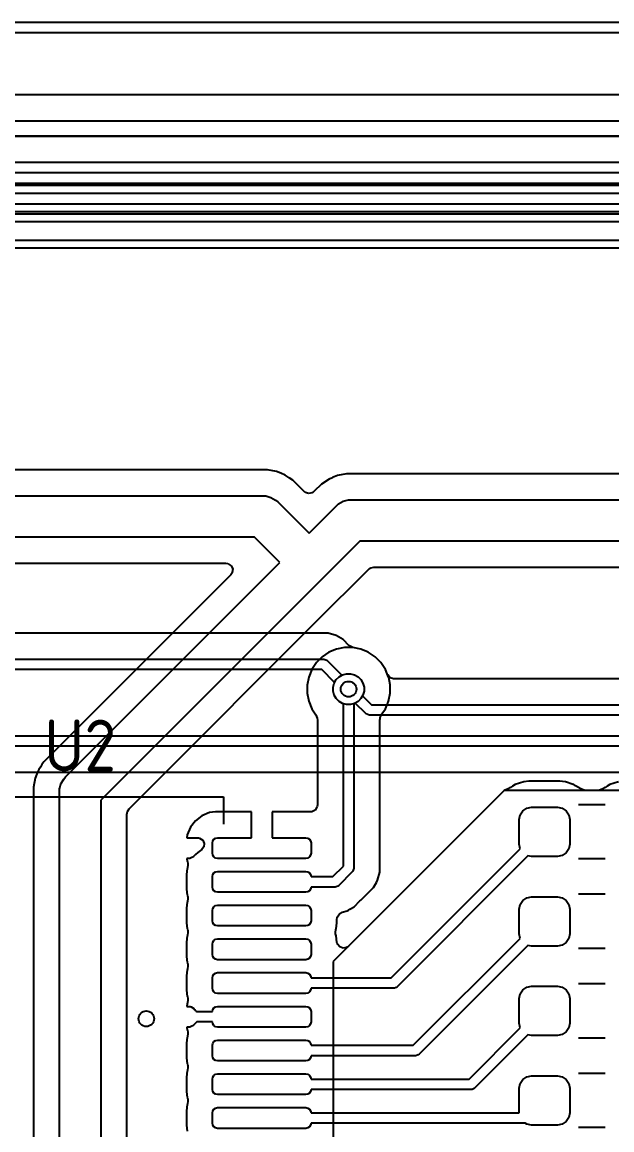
# Model space of a CAD drawing. Header units: millimetres. Extents: x 45 to 545, y -265 to -129.
# Drawn here: x 161.41 to 172.77, y -150.34 to -129 of the extents above; entities that cross this region are included whole.
import ezdxf
from ezdxf.enums import TextEntityAlignment as Align

# ---------------------------------------------------------------- set-up
doc = ezdxf.new("R2010")
doc.units = ezdxf.units.MM
for name, color, linetype, true_color in [('B.Cu', 151, 'CONTINUOUS', 0x6fccdb), ('Edge.Cuts', 111, 'CONTINUOUS', 0x81ffbe), ('F.Cu', 241, 'CONTINUOUS', 0xe27299), ('F.Silkscreen', 254, 'CONTINUOUS', 0xdcc8ff)]:
    doc.layers.add(name, color=color, linetype=linetype, true_color=true_color)
doc.styles.add('KICAD', font='isocp.shx')

msp = doc.modelspace()

# ---------------------------------------------------------------- linework, layer by layer
at = {"layer": 'B.Cu', "linetype": 'CONTINUOUS'}
for p, q in [((48.00348, -129.2005), (458.435437, -129.2005)), ((424.264069, -130.3995), (55.554604, -130.3995)), ((55.411854, -130.9), (424.2, -130.9)), ((424.137868, -131.2), (55.544528, -131.2)), ((63.421134, -131.7005), (423.879192, -131.7005)), ((420.863331, -132.1495), (63.36272, -132.1495)), ((61.45, -132.65), (420.95, -132.65)), ((420.908578, -132.85), (61.491422, -132.85)), ((61.750097, -133.3505), (338.676638, -133.3505)), ((167.138331, -140.7745), (145.575097, -140.7745)), ((167.138347, -140.774499), (167.138331, -140.7745)), ((167.145943, -140.774499), (167.138347, -140.774499)), ((167.304057, -140.774499), (167.145943, -140.774499)), ((167.456785, -140.815423), (167.304057, -140.774499)), ((167.5069, -140.844358), (167.456785, -140.815423)), ((167.506904, -140.844359), (167.5069, -140.844358)), ((167.506904, -140.84436), (167.506904, -140.844359)), ((167.593716, -140.89448), (167.506904, -140.84436)), ((167.593717, -140.894481), (167.593716, -140.89448)), ((167.712588, -141.013352), (167.593717, -140.894481)), ((167.71259, -141.013355), (167.712588, -141.013352)), ((167.71466, -141.015425), (167.71259, -141.013355)), ((167.716238, -141.016976), (167.71466, -141.015425)), ((167.778149, -141.049361), (167.716238, -141.016976)), ((167.933491, -141.080261), (167.778149, -141.049361)), ((145.316422, -141.275), (167.225, -141.275)), ((167.225, -141.275), (167.244509, -141.276921)), ((167.933501, -141.080264), (167.933491, -141.080261)), ((168.079172, -141.140602), (167.933501, -141.080264)), ((168.079185, -141.140609), (168.079172, -141.140602)), ((168.210288, -141.22821), (168.079185, -141.140609)), ((168.210292, -141.228213), (168.210288, -141.22821)), ((168.321786, -141.339707), (168.210292, -141.228213)), ((167.183578, -141.475), (145.275, -141.475)), ((167.430499, -141.721921), (167.183578, -141.475)), ((167.244509, -141.276921), (167.280557, -141.291853)), ((167.280557, -141.291853), (167.295711, -141.304289)), ((167.295711, -141.304289), (167.571921, -141.580499)), ((168.321789, -141.339711), (168.321786, -141.339707)), ((168.40939, -141.470814), (168.321789, -141.339711)), ((168.409397, -141.470827), (168.40939, -141.470814)), ((168.451698, -141.572952), (168.409397, -141.470827)), ((167.571921, -141.580499), (167.585195, -141.572836)), ((167.585195, -141.572836), (167.660842, -141.552567)), ((167.660842, -141.552567), (167.739158, -141.552567)), ((167.739158, -141.552567), (167.814805, -141.572836)), ((167.814805, -141.572836), (167.882628, -141.611994)), ((167.882628, -141.611994), (167.938006, -141.667372)), ((167.938006, -141.667372), (167.977164, -141.735195)), ((168.453465, -141.577011), (168.451698, -141.572952)), ((168.49922, -141.629815), (168.453465, -141.577011)), ((168.566259, -141.6495), (168.49922, -141.629815)), ((336.945234, -141.6495), (168.566259, -141.6495)), ((167.402567, -141.810842), (167.422836, -141.735195)), ((167.402567, -141.889158), (167.402567, -141.810842)), ((167.422836, -141.964805), (167.402567, -141.889158)), ((167.422836, -141.735195), (167.430499, -141.721921)), ((167.977164, -141.735195), (167.997433, -141.810842)), ((167.997433, -141.889158), (167.977164, -141.964805)), ((167.997433, -141.810842), (167.997433, -141.889158)), ((167.461994, -142.032628), (167.422836, -141.964805)), ((167.517372, -142.088006), (167.461994, -142.032628)), ((167.585195, -142.127164), (167.517372, -142.088006)), ((167.660842, -142.147433), (167.585195, -142.127164)), ((167.814805, -142.127164), (167.739158, -142.147433)), ((167.828078, -142.1195), (167.814805, -142.127164)), ((168.029289, -142.32071), (167.828078, -142.1195)), ((167.977164, -141.964805), (167.9695, -141.978078)), ((167.9695, -141.978078), (168.141421, -142.15)), ((167.739158, -142.147433), (167.660842, -142.147433)), ((168.044442, -142.333147), (168.029289, -142.32071)), ((168.047895, -142.334577), (168.044442, -142.333147)), ((168.080491, -142.348079), (168.047895, -142.334577)), ((168.141421, -142.15), (337.243869, -142.15)), ((168.1, -142.35), (168.080491, -142.348079)), ((337.243869, -142.35), (168.1, -142.35)), ((159.306131, -142.75), (338.243869, -142.75)), ((338.243869, -142.95), (159.306131, -142.95)), ((159.604766, -143.4505), (337.945234, -143.4505)), ((170.699999, -143.8), (167.4, -147.099999)), ((175.68499, -143.8), (170.699999, -143.8)), ((167.4, -147.099999), (167.4, -158.976))]:
    msp.add_line(p, q, dxfattribs=at)
at = {"layer": 'B.Cu'}
for centre in [(167.7, -141.85), (163.8, -148.2)]:
    msp.add_circle(centre, 0.15, dxfattribs=at)
at = {"layer": 'Edge.Cuts', "linetype": 'CONTINUOUS'}
msp.add_line((48, -129), (461.396, -129.000001), dxfattribs=at)
at = {"layer": 'F.Cu', "linetype": 'CONTINUOUS'}
for p, q in [((48.005209, -129.2005), (458.417607, -129.2005)), ((430.127066, -131.1995), (126.805248, -131.1995)), ((126.884314, -131.7), (430.215686, -131.7)), ((430.174264, -131.9), (126.925735, -131.9)), ((127.05, -132.1), (430.05, -132.1)), ((430.008578, -132.3), (127.091422, -132.3)), ((127.25, -132.5), (429.884314, -132.5)), ((429.842892, -132.7), (127.291422, -132.7)), ((127.560578, -133.2005), (327.248397, -133.2005)), ((166.138691, -137.6245), (153.577347, -137.6245)), ((166.138692, -137.6245), (166.138691, -137.6245)), ((166.138696, -137.6245), (166.138692, -137.6245)), ((166.138699, -137.6245), (166.138696, -137.6245)), ((166.312632, -137.659097), (166.138699, -137.6245)), ((166.312666, -137.659105), (166.312632, -137.659097)), ((166.312668, -137.659106), (166.312666, -137.659105)), ((166.392524, -137.692183), (166.312668, -137.659106)), ((166.392525, -137.692183), (166.392524, -137.692183)), ((166.476532, -137.726979), (166.392525, -137.692183)), ((166.476542, -137.726983), (166.476532, -137.726979)), ((166.476551, -137.726989), (166.476542, -137.726983)), ((166.554655, -137.779177), (166.476551, -137.726989)), ((166.62404, -137.825538), (166.554655, -137.779177)), ((166.624043, -137.825541), (166.62404, -137.825538)), ((166.840393, -138.041892), (166.624043, -137.825541)), ((167.323444, -137.801992), (167.175963, -137.900535)), ((167.323457, -137.801984), (167.323444, -137.801992)), ((167.323463, -137.801981), (167.323457, -137.801984)), ((167.368735, -137.78323), (167.323463, -137.801981)), ((167.389812, -137.7745), (167.368735, -137.78323)), ((167.487324, -137.734108), (167.389812, -137.7745)), ((167.48733, -137.734105), (167.487324, -137.734108)), ((167.487333, -137.734105), (167.48733, -137.734105)), ((167.487341, -137.734103), (167.487333, -137.734105)), ((167.487366, -137.734097), (167.487341, -137.734102)), ((167.487341, -137.734102), (167.487341, -137.734103)), ((167.661299, -137.6995), (167.487366, -137.734097)), ((325.649668, -137.6995), (167.661299, -137.6995)), ((166.861029, -138.058522), (166.840393, -138.041892)), ((166.867544, -138.062709), (166.861029, -138.058522)), ((166.925745, -138.082077), (166.867544, -138.062709)), ((166.995808, -138.067356), (166.927551, -138.082206)), ((167.00953, -138.059864), (166.995808, -138.067356)), ((167.03779, -138.03871), (167.00953, -138.059864)), ((167.175963, -137.900535), (167.03779, -138.03871)), ((152.9875, -138.125), (166.05, -138.125)), ((166.05, -138.125), (166.10221, -138.128422)), ((166.10221, -138.128422), (166.203074, -138.155448)), ((166.203074, -138.155448), (166.293505, -138.207659)), ((166.293505, -138.207659), (166.332843, -138.242157)), ((166.332843, -138.242157), (166.937499, -138.846814)), ((166.927551, -138.082206), (166.925745, -138.082077)), ((167.467158, -138.317157), (167.506495, -138.282659)), ((167.506495, -138.282659), (167.596927, -138.230448)), ((167.596927, -138.230448), (167.69779, -138.203422)), ((167.69779, -138.203422), (167.75, -138.2)), ((167.75, -138.2), (326.265929, -138.2)), ((166.937499, -138.846814), (167.467158, -138.317157)), ((165.884314, -138.925), (152.9875, -138.925)), ((166.371814, -139.4125), (165.884314, -138.925)), ((167.915685, -139), (167.220343, -139.695343)), ((326.265929, -139), (167.915685, -139)), ((153.5726, -139.4255), (165.333809, -139.4255)), ((162.242157, -143.542157), (166.371814, -139.4125)), ((165.333809, -139.4255), (165.368736, -139.430521)), ((165.368736, -139.430521), (165.378272, -139.43332)), ((165.378272, -139.43332), (165.378873, -139.433497)), ((165.378873, -139.433497), (165.379589, -139.433707)), ((165.379589, -139.433707), (165.43837, -139.471477)), ((165.43837, -139.471477), (165.467399, -139.535031)), ((165.467399, -139.535031), (165.45746, -139.60419)), ((167.636964, -139.986535), (168.074075, -139.549423)), ((168.074075, -139.549423), (168.102325, -139.528275)), ((168.102325, -139.528275), (168.125417, -139.515667)), ((168.125417, -139.515667), (168.184842, -139.5005)), ((168.184842, -139.5005), (326.060095, -139.5005)), ((165.429158, -139.647342), (161.82554, -143.250958)), ((167.220334, -139.69535), (162.925, -143.990685)), ((165.454274, -139.611167), (165.429158, -139.647342)), ((165.457459, -139.604192), (165.454274, -139.611167)), ((165.45746, -139.60419), (165.457459, -139.604192)), ((167.220343, -139.695343), (167.220334, -139.69535)), ((167.511536, -140.111964), (167.636964, -139.986536)), ((167.636964, -139.986536), (167.636964, -139.986535)), ((163.469228, -144.154269), (167.494092, -140.129404)), ((167.494092, -140.129404), (167.494099, -140.1294)), ((167.494099, -140.1294), (167.511535, -140.111964)), ((167.511535, -140.111964), (167.511536, -140.111964)), ((167.621153, -141.0495), (167.466527, -141.080257)), ((167.621155, -141.0495), (167.621153, -141.0495)), ((167.621158, -141.0495), (167.621155, -141.0495)), ((167.778842, -141.0495), (167.621158, -141.0495)), ((167.778845, -141.0495), (167.778842, -141.0495)), ((167.778847, -141.0495), (167.778845, -141.0495)), ((167.933471, -141.080257), (167.778847, -141.0495)), ((167.189701, -141.228217), (167.078217, -141.339701)), ((167.189707, -141.228212), (167.189701, -141.228217)), ((167.189712, -141.228209), (167.189707, -141.228212)), ((167.320807, -141.140613), (167.189712, -141.228209)), ((167.320824, -141.140603), (167.320807, -141.140613)), ((167.320833, -141.140598), (167.320824, -141.140603)), ((167.466496, -141.080264), (167.320833, -141.140598)), ((167.466527, -141.080257), (167.466496, -141.080264)), ((167.933502, -141.080264), (167.933471, -141.080257)), ((168.079165, -141.140598), (167.933502, -141.080264)), ((168.079172, -141.140602), (168.079165, -141.140598)), ((168.079185, -141.140609), (168.079172, -141.140602)), ((168.07919, -141.140612), (168.079185, -141.140609)), ((168.079191, -141.140613), (168.07919, -141.140612)), ((168.210287, -141.228209), (168.079191, -141.140613)), ((168.210291, -141.228212), (168.210287, -141.228209)), ((168.210297, -141.228217), (168.210291, -141.228212)), ((168.321781, -141.339701), (168.210297, -141.228217)), ((166.990598, -141.470833), (166.930264, -141.616496)), ((166.990603, -141.470824), (166.990598, -141.470833)), ((166.990613, -141.470807), (166.990603, -141.470824)), ((167.078211, -141.339708), (166.990613, -141.470807)), ((167.078212, -141.339707), (167.078211, -141.339708)), ((167.078217, -141.339701), (167.078212, -141.339707)), ((168.321786, -141.339707), (168.321781, -141.339701)), ((168.321789, -141.339711), (168.321786, -141.339707)), ((168.40939, -141.470814), (168.321789, -141.339711)), ((168.409397, -141.470827), (168.40939, -141.470814)), ((168.42206, -141.501399), (168.409397, -141.470827)), ((166.930257, -141.616527), (166.8995, -141.77115)), ((166.930264, -141.616496), (166.930257, -141.616527)), ((167.422836, -141.735195), (167.461994, -141.667372)), ((167.461994, -141.667372), (167.517372, -141.611994)), ((167.517372, -141.611994), (167.585195, -141.572836)), ((167.585195, -141.572836), (167.660842, -141.552567)), ((167.660842, -141.552567), (167.739158, -141.552567)), ((167.739158, -141.552567), (167.814805, -141.572836)), ((167.814805, -141.572836), (167.882628, -141.611994)), ((167.882628, -141.611994), (167.938006, -141.667372)), ((167.938006, -141.667372), (167.977164, -141.735195)), ((168.430376, -141.521477), (168.42206, -141.501399)), ((168.469737, -141.616503), (168.430376, -141.521477)), ((168.472065, -141.628208), (168.469737, -141.616503)), ((168.472066, -141.62821), (168.472065, -141.628208)), ((168.500064, -141.768966), (168.472066, -141.62821)), ((166.8995, -141.77115), (166.8995, -141.771153)), ((166.8995, -141.771153), (166.8995, -141.928846)), ((167.402567, -141.810842), (167.422836, -141.735195)), ((167.402567, -141.889158), (167.402567, -141.810842)), ((167.422836, -141.964805), (167.402567, -141.889158)), ((167.977164, -141.735195), (167.997433, -141.810842)), ((167.997433, -141.889158), (167.977164, -141.964805)), ((167.997433, -141.810842), (167.997433, -141.889158)), ((168.5005, -141.770971), (168.500064, -141.768966)), ((168.5005, -141.771155), (168.5005, -141.770971)), ((168.5005, -141.771158), (168.5005, -141.771155)), ((168.5005, -141.928842), (168.5005, -141.771158)), ((166.8995, -141.928848), (166.899499, -141.928848)), ((166.899499, -141.928848), (166.930257, -142.083471)), ((166.8995, -141.928846), (166.8995, -141.928848)), ((166.930257, -142.083471), (166.930264, -142.083502)), ((166.930264, -142.083502), (166.990598, -142.229165)), ((167.461994, -142.032628), (167.422836, -141.964805)), ((167.517372, -142.088006), (167.461994, -142.032628)), ((167.585195, -142.127164), (167.517372, -142.088006)), ((167.6, -142.13113), (167.585195, -142.127164)), ((167.814805, -142.127164), (167.8, -142.13113)), ((167.882628, -142.088006), (167.814805, -142.127164)), ((167.938006, -142.032628), (167.882628, -142.088006)), ((167.977164, -141.964805), (167.938006, -142.032628)), ((168.446081, -142.140609), (168.455609, -142.117607)), ((168.455609, -142.117605), (168.456953, -142.114361)), ((168.455609, -142.117607), (168.455609, -142.117605)), ((168.456953, -142.114361), (168.456967, -142.114326)), ((168.456967, -142.114326), (168.461402, -142.103618)), ((168.461402, -142.103618), (168.469737, -142.083497)), ((168.469737, -142.083497), (168.5005, -141.928842)), ((166.990598, -142.229165), (166.990602, -142.229172)), ((166.990602, -142.229172), (166.990609, -142.229185)), ((166.990609, -142.229185), (167.068697, -142.34605)), ((167.6, -145.258578), (167.6, -142.13113)), ((167.8, -142.13113), (167.8, -145.3)), ((168.330737, -142.346898), (168.338327, -142.335538)), ((168.338327, -142.335538), (168.342797, -142.328848)), ((168.342797, -142.328848), (168.409394, -142.229179)), ((168.409394, -142.229179), (168.42294, -142.196476)), ((168.42294, -142.196476), (168.446081, -142.140609)), ((167.068697, -142.34605), (167.083928, -142.377886)), ((167.083928, -142.377886), (167.093834, -142.409522)), ((167.093834, -142.409522), (167.0995, -142.446575)), ((167.0995, -142.446575), (167.0995, -144.077654)), ((168.3005, -142.447594), (168.305523, -142.412658)), ((168.3005, -145.220943), (168.3005, -142.447594)), ((168.305523, -142.412658), (168.310862, -142.394476)), ((168.310862, -142.394476), (168.314862, -142.380851)), ((168.314862, -142.380851), (168.330737, -142.346898)), ((161.72698, -143.398465), (161.705396, -143.450578)), ((161.726989, -143.398446), (161.72698, -143.398465)), ((161.726991, -143.398442), (161.726989, -143.398446)), ((161.75812, -143.351859), (161.726991, -143.398442)), ((161.758122, -143.351857), (161.75812, -143.351859)), ((161.789255, -143.305263), (161.758122, -143.351857)), ((161.789257, -143.30526), (161.789255, -143.305263)), ((161.825535, -143.250962), (161.789257, -143.30526)), ((161.82554, -143.250958), (161.825535, -143.250962)), ((161.659097, -143.562366), (161.6245, -143.736299)), ((161.659104, -143.562337), (161.659097, -143.562366)), ((161.659108, -143.562324), (161.659104, -143.562337)), ((161.705395, -143.450581), (161.659108, -143.562324)), ((161.705396, -143.450578), (161.705395, -143.450581)), ((162.155448, -143.671926), (162.207659, -143.581495)), ((162.207659, -143.581495), (162.242157, -143.542157)), ((161.6245, -143.736299), (161.6245, -154.38267)), ((162.125, -143.825), (162.128422, -143.77279)), ((162.125, -154.953428), (162.125, -143.825)), ((162.128422, -143.77279), (162.134295, -143.750872)), ((162.134295, -143.750872), (162.155448, -143.671926)), ((170.699995, -143.800002), (167.699787, -146.800211)), ((170.7, -143.799999), (170.699995, -143.800002)), ((170.70866, -143.79641), (170.7, -143.799999)), ((170.708678, -143.796404), (170.70866, -143.79641)), ((170.744513, -143.786243), (170.708678, -143.796404)), ((170.775779, -143.772486), (170.744513, -143.786243)), ((170.81841, -143.746191), (170.775779, -143.772486)), ((170.821936, -143.744016), (170.81841, -143.746191)), ((170.857639, -143.721994), (170.821936, -143.744016)), ((170.910977, -143.689093), (170.857639, -143.721994)), ((171.074748, -143.634824), (170.910977, -143.689093)), ((171.175778, -143.624504), (171.074748, -143.634824)), ((171.175788, -143.624503), (171.175778, -143.624504)), ((171.17581, -143.624501), (171.175788, -143.624503)), ((171.175828, -143.6245), (171.17581, -143.624501)), ((171.774176, -143.6245), (171.175828, -143.6245)), ((171.774185, -143.6245), (171.774176, -143.6245)), ((171.875246, -143.634824), (171.774185, -143.6245)), ((171.880899, -143.636466), (171.875246, -143.634824)), ((171.883719, -143.637632), (171.880899, -143.636466)), ((172.02963, -143.685982), (171.883719, -143.637632)), ((172.03885, -143.689037), (172.02963, -143.685982)), ((172.039011, -143.689091), (172.03885, -143.689037)), ((172.039016, -143.689093), (172.039011, -143.689091)), ((172.07599, -143.711899), (172.039016, -143.689093)), ((172.174216, -143.772486), (172.07599, -143.711899)), ((172.205478, -143.786241), (172.174216, -143.772486)), ((172.237402, -143.795295), (172.205478, -143.786241)), ((172.271235, -143.8), (172.237402, -143.795295)), ((172.503761, -143.8), (172.271235, -143.8)), ((172.537595, -143.795295), (172.503761, -143.8)), ((172.569518, -143.786241), (172.537595, -143.795295)), ((172.60078, -143.772485), (172.569518, -143.786241)), ((172.64341, -143.746191), (172.60078, -143.772485)), ((172.646936, -143.744016), (172.64341, -143.746191)), ((172.682639, -143.721994), (172.646936, -143.744016)), ((172.735977, -143.689093), (172.682639, -143.721994)), ((172.899748, -143.634824), (172.735977, -143.689093)), ((162.925, -143.990685), (162.925, -154.953428)), ((163.4255, -144.267189), (163.430522, -144.232256)), ((163.430522, -144.232256), (163.437934, -144.207011)), ((163.437934, -144.207011), (163.469228, -144.154269)), ((165.018349, -144.22795), (164.872419, -144.288396)), ((165.018371, -144.227942), (165.018349, -144.22795)), ((165.018374, -144.227941), (165.018371, -144.227942)), ((165.135673, -144.2125), (165.018374, -144.227941)), ((165.135675, -144.2125), (165.135673, -144.2125)), ((165.825, -144.2125), (165.135675, -144.2125)), ((165.825, -144.7125), (165.825, -144.2125)), ((166.91431, -144.2125), (166.225, -144.2125)), ((166.225, -144.2125), (166.225, -144.7125)), ((166.914316, -144.2125), (166.91431, -144.2125)), ((166.914322, -144.2125), (166.914316, -144.2125)), ((166.914343, -144.212501), (166.914322, -144.2125)), ((166.942011, -144.216144), (166.914343, -144.212501)), ((166.976572, -144.215835), (166.942011, -144.216144)), ((166.989897, -144.213838), (166.976572, -144.215835)), ((167.052714, -144.184927), (166.989897, -144.213838)), ((167.090493, -144.126152), (167.052714, -144.184927)), ((167.094474, -144.112598), (167.090493, -144.126152)), ((167.0995, -144.077654), (167.094474, -144.112598)), ((171.005577, -144.271613), (171.05706, -144.194562)), ((171.05706, -144.194562), (171.134111, -144.143079)), ((171.134111, -144.143079), (171.224998, -144.125)), ((171.224998, -144.125), (171.724998, -144.125)), ((171.724998, -144.125), (171.815885, -144.143079)), ((171.815885, -144.143079), (171.892936, -144.194562)), ((171.892936, -144.194562), (171.944419, -144.271613)), ((163.4255, -154.747597), (163.4255, -144.267189)), ((164.747075, -144.384575), (164.650899, -144.509912)), ((164.872414, -144.288399), (164.747075, -144.384575)), ((164.872419, -144.288396), (164.872414, -144.288399)), ((170.987498, -144.3625), (171.005577, -144.271613)), ((170.987498, -144.8375), (170.987498, -144.3625)), ((171.944419, -144.271613), (171.962498, -144.3625)), ((171.962498, -144.3625), (171.962498, -144.8375)), ((164.590443, -144.65587), (164.582986, -144.7125)), ((164.650899, -144.509912), (164.590443, -144.65587)), ((164.582986, -144.7125), (164.582987, -144.7125)), ((164.582987, -144.7125), (164.782867, -144.7125)), ((164.782867, -144.7125), (164.817794, -144.717521)), ((164.817794, -144.717521), (164.828647, -144.720707)), ((164.828647, -144.720707), (164.887428, -144.758477)), ((164.904998, -144.894519), (164.867684, -144.941397)), ((164.887428, -144.758477), (164.916457, -144.822031)), ((164.906521, -144.891183), (164.904998, -144.894519)), ((164.916457, -144.822031), (164.906521, -144.891183)), ((165.075, -144.8125), (165.082612, -144.774232)), ((165.075, -145.0125), (165.075, -144.8125)), ((165.082612, -144.774232), (165.104289, -144.741789)), ((165.104289, -144.741789), (165.136732, -144.720112)), ((165.136732, -144.720112), (165.175, -144.7125)), ((165.175, -144.7125), (165.825, -144.7125)), ((166.225, -144.7125), (166.875, -144.7125)), ((166.875, -144.7125), (166.913268, -144.720112)), ((166.913268, -144.720112), (166.945711, -144.741789)), ((166.945711, -144.741789), (166.967388, -144.774232)), ((166.967388, -144.774232), (166.975, -144.8125)), ((166.975, -144.8125), (166.975, -145.0125)), ((171.005512, -144.928063), (170.987498, -144.8375)), ((171.962498, -144.8375), (171.944419, -144.928387)), ((164.614776, -145.1125), (164.582988, -145.1125)), ((164.582988, -145.1125), (164.582988, -145.112501)), ((164.582988, -145.112501), (164.590441, -145.169122)), ((164.636104, -145.110652), (164.614776, -145.1125)), ((164.639002, -145.110146), (164.636104, -145.110652)), ((164.690796, -145.08814), (164.639002, -145.110146)), ((164.709473, -145.074503), (164.690796, -145.08814)), ((164.734729, -145.049841), (164.709473, -145.074503)), ((164.746715, -145.034219), (164.734729, -145.049841)), ((164.796544, -144.995985), (164.746715, -145.034219)), ((164.867684, -144.941397), (164.796544, -144.995985)), ((165.082612, -145.050768), (165.075, -145.0125)), ((165.104289, -145.083211), (165.082612, -145.050768)), ((165.136732, -145.104888), (165.104289, -145.083211)), ((165.175, -145.1125), (165.136732, -145.104888)), ((166.875, -145.1125), (165.175, -145.1125)), ((166.913268, -145.104888), (166.875, -145.1125)), ((166.945711, -145.083211), (166.913268, -145.104888)), ((166.967388, -145.050768), (166.945711, -145.083211)), ((166.975, -145.0125), (166.967388, -145.050768)), ((168.521076, -147.4125), (171.005512, -144.928063)), ((171.155286, -145.061133), (168.633209, -147.583211)), ((171.224998, -145.075), (171.155286, -145.061133)), ((171.724998, -145.075), (171.224998, -145.075)), ((171.815885, -145.056921), (171.724998, -145.075)), ((171.892936, -145.005438), (171.815885, -145.056921)), ((171.944419, -144.928387), (171.892936, -145.005438)), ((164.590014, -145.305283), (164.5745, -145.423136)), ((164.591513, -145.301977), (164.590014, -145.305283)), ((164.590441, -145.169122), (164.590445, -145.169134)), ((164.590445, -145.169134), (164.592015, -145.172924)), ((164.594827, -145.293975), (164.591513, -145.301977)), ((164.592015, -145.172924), (164.600742, -145.207122)), ((164.603553, -145.233279), (164.594827, -145.293975)), ((164.600742, -145.207122), (164.603553, -145.233279)), ((167.396078, -145.4625), (167.6, -145.258578)), ((167.798079, -145.319509), (167.789567, -145.340058)), ((167.8, -145.3), (167.798079, -145.319509)), ((168.3005, -145.379057), (168.3005, -145.220943)), ((164.5745, -145.423136), (164.5745, -145.701865)), ((165.075, -145.4625), (165.082612, -145.424232)), ((165.075, -145.6625), (165.075, -145.4625)), ((165.082612, -145.424232), (165.104289, -145.391789)), ((165.104289, -145.391789), (165.136732, -145.370112)), ((165.136732, -145.370112), (165.175, -145.3625)), ((165.175, -145.3625), (166.875, -145.3625)), ((166.875, -145.3625), (166.913268, -145.370112)), ((166.913268, -145.370112), (166.945711, -145.391789)), ((166.945711, -145.391789), (166.967388, -145.424232)), ((166.967388, -145.424232), (166.975, -145.4625)), ((166.975, -145.4625), (167.396078, -145.4625)), ((167.770711, -145.370711), (167.508211, -145.633211)), ((167.783147, -145.355557), (167.770711, -145.370711)), ((167.789567, -145.340058), (167.783147, -145.355557)), ((168.235239, -145.573939), (168.259577, -145.531785)), ((168.259577, -145.531785), (168.3005, -145.379057)), ((164.5745, -145.701865), (164.58995, -145.819241)), ((165.082612, -145.700768), (165.075, -145.6625)), ((165.104289, -145.733211), (165.082612, -145.700768)), ((165.136732, -145.754888), (165.104289, -145.733211)), ((165.175, -145.7625), (165.136732, -145.754888)), ((166.913268, -145.754888), (166.875, -145.7625)), ((166.945711, -145.733211), (166.913268, -145.754888)), ((166.967388, -145.700768), (166.945711, -145.733211)), ((166.975, -145.6625), (166.967388, -145.700768)), ((167.4375, -145.6625), (166.975, -145.6625)), ((167.457009, -145.660579), (167.4375, -145.6625)), ((167.493057, -145.645647), (167.457009, -145.660579)), ((167.508211, -145.633211), (167.493057, -145.645647)), ((168.068716, -145.78052), (168.18052, -145.668716)), ((168.18052, -145.668716), (168.235239, -145.573939)), ((164.589954, -145.955742), (164.5745, -146.073136)), ((164.58995, -145.819241), (164.589953, -145.819253)), ((164.589953, -145.819253), (164.589955, -145.81926)), ((164.589955, -145.955739), (164.589954, -145.955742)), ((164.589955, -145.81926), (164.589962, -145.819277)), ((164.589957, -145.955734), (164.589955, -145.955739)), ((164.594556, -145.944628), (164.589957, -145.955734)), ((164.589962, -145.819277), (164.591744, -145.82358)), ((164.591744, -145.82358), (164.600471, -145.857777)), ((164.603282, -145.883934), (164.594556, -145.944628)), ((164.600471, -145.857777), (164.603282, -145.883934)), ((166.875, -145.7625), (165.175, -145.7625)), ((167.806216, -146.04302), (167.91802, -145.931216)), ((167.91802, -145.931215), (167.935458, -145.913777)), ((167.91802, -145.931216), (167.91802, -145.931215)), ((167.935458, -145.913777), (167.93546, -145.913774)), ((167.93546, -145.913774), (168.051274, -145.79796)), ((168.051274, -145.79796), (168.051277, -145.797958)), ((168.051277, -145.797958), (168.068715, -145.78052)), ((168.068715, -145.78052), (168.068716, -145.78052)), ((171.005577, -145.996613), (171.05706, -145.919562)), ((171.05706, -145.919562), (171.134111, -145.868079)), ((171.134111, -145.868079), (171.224998, -145.85)), ((171.224998, -145.85), (171.724998, -145.85)), ((171.724998, -145.85), (171.815885, -145.868079)), ((171.815885, -145.868079), (171.892936, -145.919562)), ((171.892936, -145.919562), (171.944419, -145.996613)), ((164.5745, -146.073136), (164.5745, -146.351865)), ((165.075, -146.1125), (165.082612, -146.074232)), ((165.075, -146.3125), (165.075, -146.1125)), ((165.082612, -146.074232), (165.104289, -146.041789)), ((165.104289, -146.041789), (165.136732, -146.020112)), ((165.136732, -146.020112), (165.175, -146.0125)), ((165.175, -146.0125), (166.875, -146.0125)), ((166.875, -146.0125), (166.913268, -146.020112)), ((166.913268, -146.020112), (166.945711, -146.041789)), ((166.945711, -146.041789), (166.967388, -146.074232)), ((166.967388, -146.074232), (166.975, -146.1125)), ((166.975, -146.1125), (166.975, -146.3125)), ((167.484925, -146.237043), (167.522695, -146.178271)), ((167.522695, -146.178271), (167.529399, -146.172462)), ((167.529399, -146.172462), (167.578505, -146.146401)), ((167.578505, -146.146401), (167.669285, -146.122077)), ((167.669285, -146.122077), (167.696636, -146.106286)), ((167.696636, -146.106286), (167.723488, -146.090783)), ((167.723488, -146.090783), (167.723489, -146.090782)), ((167.723489, -146.090782), (167.806216, -146.04302)), ((170.987498, -146.0875), (171.005577, -145.996613)), ((170.987498, -146.5625), (170.987498, -146.0875)), ((171.944419, -145.996613), (171.962498, -146.0875)), ((171.962498, -146.0875), (171.962498, -146.5625)), ((164.5745, -146.351865), (164.58995, -146.469241)), ((165.082612, -146.350768), (165.075, -146.3125)), ((165.104289, -146.383211), (165.082612, -146.350768)), ((165.136732, -146.404888), (165.104289, -146.383211)), ((166.945711, -146.383211), (166.913268, -146.404888)), ((166.967388, -146.350768), (166.945711, -146.383211)), ((166.975, -146.3125), (166.967388, -146.350768)), ((167.460044, -146.469262), (167.4755, -146.351861)), ((167.475499, -146.286976), (167.48052, -146.252048)), ((167.4755, -146.351861), (167.475499, -146.286976)), ((167.48052, -146.252048), (167.484925, -146.237043)), ((164.589954, -146.605742), (164.5745, -146.723136)), ((164.58995, -146.469241), (164.589953, -146.469253)), ((164.589953, -146.469253), (164.589955, -146.46926)), ((164.589955, -146.605739), (164.589954, -146.605742)), ((164.589955, -146.46926), (164.589962, -146.469277)), ((164.589957, -146.605734), (164.589955, -146.605739)), ((164.594556, -146.594628), (164.589957, -146.605734)), ((164.589962, -146.469277), (164.591744, -146.47358)), ((164.591744, -146.47358), (164.600471, -146.507777)), ((164.603282, -146.533934), (164.594556, -146.594628)), ((164.600471, -146.507777), (164.603282, -146.533934)), ((165.175, -146.4125), (165.136732, -146.404888)), ((166.875, -146.4125), (165.175, -146.4125)), ((166.913268, -146.404888), (166.875, -146.4125)), ((167.446716, -146.541072), (167.455445, -146.480363)), ((167.449529, -146.567231), (167.446716, -146.541072)), ((167.458411, -146.601796), (167.449529, -146.567231)), ((167.455445, -146.480363), (167.460044, -146.469262)), ((167.458513, -146.60204), (167.458411, -146.601796)), ((167.459715, -146.604663), (167.458513, -146.60204)), ((167.460044, -146.605736), (167.459715, -146.604663)), ((167.46718, -146.659942), (167.460044, -146.605736)), ((171.005512, -146.653063), (170.987498, -146.5625)), ((171.962498, -146.5625), (171.944419, -146.653387)), ((164.5745, -146.723136), (164.5745, -147.001865)), ((165.075, -146.7625), (165.082612, -146.724232)), ((165.075, -146.9625), (165.075, -146.7625)), ((165.082612, -146.724232), (165.104289, -146.691789)), ((165.104289, -146.691789), (165.136732, -146.670112)), ((165.136732, -146.670112), (165.175, -146.6625)), ((165.175, -146.6625), (166.875, -146.6625)), ((166.875, -146.6625), (166.913268, -146.670112)), ((166.913268, -146.670112), (166.945711, -146.691789)), ((166.945711, -146.691789), (166.967388, -146.724232)), ((166.967388, -146.724232), (166.975, -146.7625)), ((166.975, -146.7625), (166.975, -146.9625)), ((167.468267, -146.668205), (167.46718, -146.659942)), ((167.475498, -146.723137), (167.468267, -146.668205)), ((167.475695, -146.72463), (167.475498, -146.723137)), ((167.482452, -146.751778), (167.475695, -146.72463)), ((167.485997, -146.761283), (167.482452, -146.751778)), ((167.485999, -146.761289), (167.485997, -146.761283)), ((167.527872, -146.817221), (167.485999, -146.761289)), ((167.593337, -146.841635), (167.527872, -146.817221)), ((167.671537, -146.82136), (167.66161, -146.826781)), ((167.699787, -146.800211), (167.671537, -146.82136)), ((168.946076, -148.7125), (171.005512, -146.653063)), ((171.155286, -146.786133), (169.058209, -148.883211)), ((171.224998, -146.8), (171.155286, -146.786133)), ((171.724998, -146.8), (171.224998, -146.8)), ((171.815885, -146.781921), (171.724998, -146.8)), ((171.892936, -146.730438), (171.815885, -146.781921)), ((171.944419, -146.653387), (171.892936, -146.730438)), ((164.5745, -147.001865), (164.58995, -147.119241)), ((165.082612, -147.000768), (165.075, -146.9625)), ((165.104289, -147.033211), (165.082612, -147.000768)), ((165.136732, -147.054888), (165.104289, -147.033211)), ((166.945711, -147.033211), (166.913268, -147.054888)), ((166.967388, -147.000768), (166.945711, -147.033211)), ((166.975, -146.9625), (166.967388, -147.000768)), ((167.66161, -146.826781), (167.593337, -146.841635)), ((164.58995, -147.119241), (164.589953, -147.119253)), ((164.589953, -147.119253), (164.589955, -147.11926)), ((164.589955, -147.11926), (164.589962, -147.119277)), ((164.594556, -147.244628), (164.589957, -147.255734)), ((164.589962, -147.119277), (164.591744, -147.12358)), ((164.591744, -147.12358), (164.600471, -147.157777)), ((164.603282, -147.183934), (164.594556, -147.244628)), ((164.600471, -147.157777), (164.603282, -147.183934)), ((165.175, -147.0625), (165.136732, -147.054888)), ((166.875, -147.0625), (165.175, -147.0625)), ((166.913268, -147.054888), (166.875, -147.0625)), ((164.589954, -147.255742), (164.5745, -147.373136)), ((164.5745, -147.373136), (164.5745, -147.651865)), ((164.589955, -147.255739), (164.589954, -147.255742)), ((164.589957, -147.255734), (164.589955, -147.255739)), ((165.075, -147.4125), (165.082612, -147.374232)), ((165.075, -147.6125), (165.075, -147.4125)), ((165.082612, -147.374232), (165.104289, -147.341789)), ((165.104289, -147.341789), (165.136732, -147.320112)), ((165.136732, -147.320112), (165.175, -147.3125)), ((165.175, -147.3125), (166.875, -147.3125)), ((166.875, -147.3125), (166.913268, -147.320112)), ((166.913268, -147.320112), (166.945711, -147.341789)), ((166.945711, -147.341789), (166.967388, -147.374232)), ((166.967388, -147.374232), (166.975, -147.4125)), ((166.975, -147.4125), (168.521076, -147.4125)), ((164.5745, -147.651865), (164.58995, -147.769241)), ((165.082612, -147.650768), (165.075, -147.6125)), ((165.104289, -147.683211), (165.082612, -147.650768)), ((166.967388, -147.650768), (166.945711, -147.683211)), ((166.975, -147.6125), (166.967388, -147.650768)), ((168.562498, -147.6125), (166.975, -147.6125)), ((168.582007, -147.610579), (168.562498, -147.6125)), ((168.618055, -147.595647), (168.582007, -147.610579)), ((168.633209, -147.583211), (168.618055, -147.595647)), ((171.005577, -147.721613), (171.05706, -147.644562)), ((171.05706, -147.644562), (171.134111, -147.593079)), ((171.134111, -147.593079), (171.224998, -147.575)), ((171.224998, -147.575), (171.724998, -147.575)), ((171.724998, -147.575), (171.815885, -147.593079)), ((171.815885, -147.593079), (171.892936, -147.644562)), ((171.892936, -147.644562), (171.944419, -147.721613)), ((164.58995, -147.769241), (164.589953, -147.769252)), ((164.589953, -147.769252), (164.589954, -147.769257)), ((164.589954, -147.769257), (164.589955, -147.769261)), ((164.589955, -147.769261), (164.589956, -147.769262)), ((164.589956, -147.769262), (164.592015, -147.774233)), ((164.592015, -147.774233), (164.600742, -147.808431)), ((164.603553, -147.834588), (164.594826, -147.895286)), ((164.600742, -147.808431), (164.603553, -147.834588)), ((165.136732, -147.704888), (165.104289, -147.683211)), ((165.175, -147.7125), (165.136732, -147.704888)), ((166.875, -147.7125), (165.175, -147.7125)), ((166.913268, -147.704888), (166.875, -147.7125)), ((166.945711, -147.683211), (166.913268, -147.704888)), ((170.987498, -147.8125), (171.005577, -147.721613)), ((170.987498, -148.2875), (170.987498, -147.8125)), ((171.944419, -147.721613), (171.962498, -147.8125)), ((171.962498, -147.8125), (171.962498, -148.2875)), ((164.590443, -147.90587), (164.582986, -147.9625)), ((164.582986, -147.9625), (164.582987, -147.9625)), ((164.582987, -147.9625), (164.60767, -147.9625)), ((164.590444, -147.905865), (164.590443, -147.90587)), ((164.594826, -147.895286), (164.590444, -147.905865)), ((164.60767, -147.9625), (164.642602, -147.967521)), ((164.642602, -147.967521), (164.664798, -147.974039)), ((164.664798, -147.974039), (164.713798, -148.001743)), ((164.713798, -148.001743), (164.715978, -148.003748)), ((164.715978, -148.003748), (164.730407, -148.019526)), ((164.730407, -148.019526), (164.733179, -148.023138)), ((164.733179, -148.023138), (164.733181, -148.02314)), ((164.733181, -148.02314), (164.74672, -148.040784)), ((164.74672, -148.040784), (164.762993, -148.05327)), ((164.762993, -148.05327), (164.772006, -148.0625)), ((164.772006, -148.0625), (165.075, -148.0625)), ((165.075, -148.0625), (165.082612, -148.024232)), ((165.082612, -148.024232), (165.104289, -147.991789)), ((165.104289, -147.991789), (165.136732, -147.970112)), ((165.136732, -147.970112), (165.175, -147.9625)), ((165.175, -147.9625), (166.875, -147.9625)), ((166.875, -147.9625), (166.913268, -147.970112)), ((166.913268, -147.970112), (166.945711, -147.991789)), ((166.945711, -147.991789), (166.967388, -148.024232)), ((166.967388, -148.024232), (166.975, -148.0625)), ((166.975, -148.0625), (166.975, -148.2625)), ((164.734726, -148.299845), (164.709473, -148.324503)), ((164.746717, -148.284219), (164.734726, -148.299845)), ((164.746724, -148.284212), (164.746717, -148.284219)), ((164.76702, -148.268638), (164.746724, -148.284212)), ((164.772338, -148.2625), (164.76702, -148.268638)), ((165.075, -148.2625), (164.772338, -148.2625)), ((165.082612, -148.300768), (165.075, -148.2625)), ((165.104289, -148.333211), (165.082612, -148.300768)), ((166.967388, -148.300768), (166.945711, -148.333211)), ((166.975, -148.2625), (166.967388, -148.300768)), ((171.005512, -148.378063), (170.987498, -148.2875)), ((171.962498, -148.2875), (171.944419, -148.378387)), ((164.614776, -148.3625), (164.582988, -148.3625)), ((164.582988, -148.3625), (164.582988, -148.362501)), ((164.582988, -148.362501), (164.590441, -148.419122)), ((164.590441, -148.419122), (164.590445, -148.419134)), ((164.590445, -148.419134), (164.592015, -148.422924)), ((164.592015, -148.422924), (164.600742, -148.457122)), ((164.603553, -148.483279), (164.594827, -148.543975)), ((164.600742, -148.457122), (164.603553, -148.483279)), ((164.636104, -148.360652), (164.614776, -148.3625)), ((164.639002, -148.360146), (164.636104, -148.360652)), ((164.690796, -148.33814), (164.639002, -148.360146)), ((164.709473, -148.324503), (164.690796, -148.33814)), ((165.136732, -148.354888), (165.104289, -148.333211)), ((165.175, -148.3625), (165.136732, -148.354888)), ((166.875, -148.3625), (165.175, -148.3625)), ((166.913268, -148.354888), (166.875, -148.3625)), ((166.945711, -148.333211), (166.913268, -148.354888)), ((170.021076, -149.3625), (171.005512, -148.378063)), ((171.155286, -148.511133), (170.133209, -149.533211)), ((171.224998, -148.525), (171.155286, -148.511133)), ((171.724998, -148.525), (171.224998, -148.525)), ((171.815885, -148.506921), (171.724998, -148.525)), ((171.892936, -148.455438), (171.815885, -148.506921)), ((171.944419, -148.378387), (171.892936, -148.455438)), ((164.590014, -148.555283), (164.5745, -148.673136)), ((164.5745, -148.673136), (164.5745, -148.951865)), ((164.591513, -148.551977), (164.590014, -148.555283)), ((164.594827, -148.543975), (164.591513, -148.551977)), ((165.075, -148.7125), (165.082612, -148.674232)), ((165.075, -148.9125), (165.075, -148.7125)), ((165.082612, -148.674232), (165.104289, -148.641789)), ((165.104289, -148.641789), (165.136732, -148.620112)), ((165.136732, -148.620112), (165.175, -148.6125)), ((165.175, -148.6125), (166.875, -148.6125)), ((166.875, -148.6125), (166.913268, -148.620112)), ((166.913268, -148.620112), (166.945711, -148.641789)), ((166.945711, -148.641789), (166.967388, -148.674232)), ((166.967388, -148.674232), (166.975, -148.7125)), ((166.975, -148.7125), (168.946076, -148.7125)), ((164.5745, -148.951865), (164.58995, -149.069241)), ((165.082612, -148.950768), (165.075, -148.9125)), ((165.104289, -148.983211), (165.082612, -148.950768)), ((166.967388, -148.950768), (166.945711, -148.983211)), ((166.975, -148.9125), (166.967388, -148.950768)), ((168.987498, -148.9125), (166.975, -148.9125)), ((169.007007, -148.910579), (168.987498, -148.9125)), ((169.043055, -148.895647), (169.007007, -148.910579)), ((169.058209, -148.883211), (169.043055, -148.895647)), ((164.58995, -149.069241), (164.589953, -149.069253)), ((164.589953, -149.069253), (164.589955, -149.06926)), ((164.589955, -149.06926), (164.589962, -149.069277)), ((164.589962, -149.069277), (164.591744, -149.07358)), ((164.591744, -149.07358), (164.600471, -149.107777)), ((164.603282, -149.133934), (164.594556, -149.194628)), ((164.600471, -149.107777), (164.603282, -149.133934)), ((165.136732, -149.004888), (165.104289, -148.983211)), ((165.175, -149.0125), (165.136732, -149.004888)), ((166.875, -149.0125), (165.175, -149.0125)), ((166.913268, -149.004888), (166.875, -149.0125)), ((166.945711, -148.983211), (166.913268, -149.004888)), ((164.589954, -149.205742), (164.5745, -149.323136)), ((164.5745, -149.323136), (164.5745, -149.601863)), ((164.589955, -149.205739), (164.589954, -149.205742)), ((164.589957, -149.205734), (164.589955, -149.205739)), ((164.594556, -149.194628), (164.589957, -149.205734)), ((165.075, -149.3625), (165.082612, -149.324232)), ((165.075, -149.5625), (165.075, -149.3625)), ((165.082612, -149.324232), (165.104289, -149.291789)), ((165.104289, -149.291789), (165.136732, -149.270112)), ((165.136732, -149.270112), (165.175, -149.2625)), ((165.175, -149.2625), (166.875, -149.2625)), ((166.875, -149.2625), (166.913268, -149.270112)), ((166.913268, -149.270112), (166.945711, -149.291789)), ((166.945711, -149.291789), (166.967388, -149.324232)), ((166.967388, -149.324232), (166.975, -149.3625)), ((166.975, -149.3625), (170.021076, -149.3625)), ((171.005577, -149.446613), (171.05706, -149.369562)), ((171.05706, -149.369562), (171.134111, -149.318079)), ((171.134111, -149.318079), (171.224998, -149.3)), ((171.224998, -149.3), (171.724998, -149.3)), ((171.724998, -149.3), (171.815885, -149.318079)), ((171.815885, -149.318079), (171.892936, -149.369562)), ((171.892936, -149.369562), (171.944419, -149.446613)), ((165.082612, -149.600768), (165.075, -149.5625)), ((166.975, -149.5625), (166.967388, -149.600768)), ((170.062498, -149.5625), (166.975, -149.5625)), ((170.082007, -149.560579), (170.062498, -149.5625)), ((170.118055, -149.545647), (170.082007, -149.560579)), ((170.133209, -149.533211), (170.118055, -149.545647)), ((170.987498, -149.5375), (171.005577, -149.446613)), ((170.987498, -150.0125), (170.987498, -149.5375)), ((171.944419, -149.446613), (171.962498, -149.5375)), ((171.962498, -149.5375), (171.962498, -150.0125)), ((164.5745, -149.601863), (164.58995, -149.719241)), ((164.58995, -149.719241), (164.589953, -149.719253)), ((164.589953, -149.719253), (164.589955, -149.71926)), ((164.589955, -149.71926), (164.589962, -149.719277)), ((164.589962, -149.719277), (164.591744, -149.72358)), ((164.591744, -149.72358), (164.600471, -149.757777)), ((164.603282, -149.783934), (164.594556, -149.844628)), ((164.600471, -149.757777), (164.603282, -149.783934)), ((165.104289, -149.633211), (165.082612, -149.600768)), ((165.136732, -149.654888), (165.104289, -149.633211)), ((165.175, -149.6625), (165.136732, -149.654888)), ((166.875, -149.6625), (165.175, -149.6625)), ((166.913268, -149.654888), (166.875, -149.6625)), ((166.945711, -149.633211), (166.913268, -149.654888)), ((166.967388, -149.600768), (166.945711, -149.633211)), ((164.589954, -149.855741), (164.5745, -149.973136)), ((164.5745, -149.973136), (164.5745, -150.251865)), ((164.589955, -149.855739), (164.589954, -149.855741)), ((164.589957, -149.855734), (164.589955, -149.855739)), ((164.594556, -149.844628), (164.589957, -149.855734)), ((165.075, -150.0125), (165.082612, -149.974232)), ((165.075, -150.2125), (165.075, -150.0125)), ((165.082612, -149.974232), (165.104289, -149.941789)), ((165.104289, -149.941789), (165.136732, -149.920112)), ((165.136732, -149.920112), (165.175, -149.9125)), ((165.175, -149.9125), (166.875, -149.9125)), ((166.875, -149.9125), (166.913268, -149.920112)), ((166.913268, -149.920112), (166.945711, -149.941789)), ((166.945711, -149.941789), (166.967388, -149.974232)), ((166.967388, -149.974232), (166.975, -150.0125)), ((166.975, -150.0125), (170.987498, -150.0125)), ((171.962498, -150.0125), (171.944419, -150.103387)), ((165.082612, -150.250768), (165.075, -150.2125)), ((166.975, -150.2125), (166.967388, -150.250768)), ((171.105045, -150.2125), (166.975, -150.2125)), ((171.134111, -150.231921), (171.105045, -150.2125)), ((171.224998, -150.25), (171.134111, -150.231921)), ((171.815885, -150.231921), (171.724998, -150.25)), ((171.892936, -150.180438), (171.815885, -150.231921)), ((171.944419, -150.103387), (171.892936, -150.180438)), ((164.5745, -150.251865), (164.58995, -150.369241)), ((165.104289, -150.283211), (165.082612, -150.250768)), ((165.136732, -150.304888), (165.104289, -150.283211)), ((165.175, -150.3125), (165.136732, -150.304888)), ((166.875, -150.3125), (165.175, -150.3125)), ((166.913268, -150.304888), (166.875, -150.3125)), ((166.945711, -150.283211), (166.913268, -150.304888)), ((166.967388, -150.250768), (166.945711, -150.283211)), ((171.724998, -150.25), (171.224998, -150.25))]:
    msp.add_line(p, q, dxfattribs=at)
at = {"layer": 'F.Cu'}
for centre in [(167.7, -141.85), (163.8, -148.2)]:
    msp.add_circle(centre, 0.15, dxfattribs=at)
at = {"layer": 'F.Silkscreen', "linetype": 'CONTINUOUS'}
for p, q in [((159.765, -143.9275), (165.285, -143.9275)), ((165.285, -143.9275), (165.285, -144.4525)), ((172.642222, -144.0775), (172.132774, -144.0775)), ((172.642222, -145.1225), (172.132774, -145.1225)), ((172.642222, -145.8025), (172.132774, -145.8025)), ((172.642222, -146.8475), (172.132774, -146.8475)), ((172.642222, -147.5275), (172.132774, -147.5275)), ((172.642222, -148.5725), (172.132774, -148.5725)), ((172.642222, -149.2525), (172.132774, -149.2525)), ((172.642222, -150.2975), (172.132774, -150.2975))]:
    msp.add_line(p, q, dxfattribs=at)

# ---------------------------------------------------------------- texts
at = {"layer": 'F.Silkscreen', "style": 'KICAD'}
msp.add_text('U2', height=1, dxfattribs=at).set_placement((162.525, -142.9375), align=Align.MIDDLE_CENTER)

doc.saveas('drawing.dxf')
